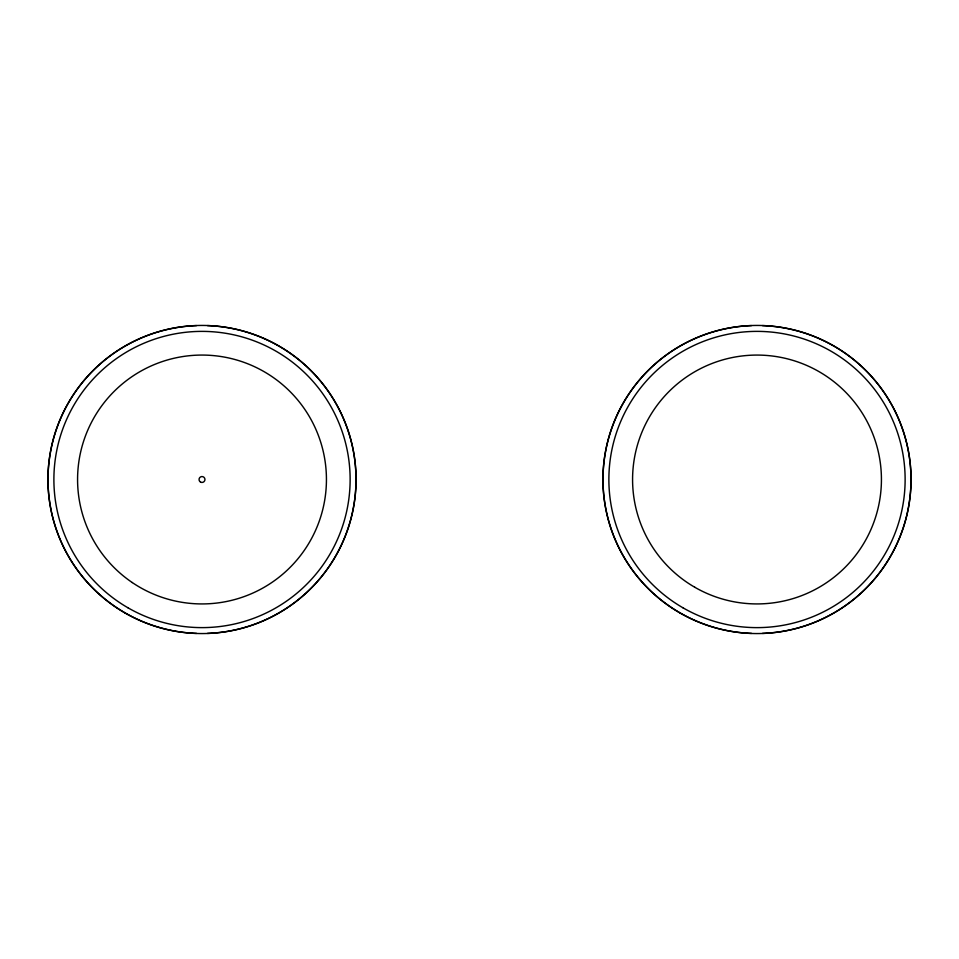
<?xml version="1.0" encoding="UTF-8"?>
<svg xmlns="http://www.w3.org/2000/svg" width="959" height="959" viewBox="0 0 959 959"><rect width="100%" height="100%" fill="white"/><g stroke="black" fill="none" stroke-linecap="round" stroke-linejoin="round"><path stroke-width="1.44" d="M207.504 325.604A153.991 153.991 0 0 1 355.993 479.5A153.991 153.991 0 0 1 207.504 633.396M196.511 633.396A153.991 153.991 0 0 1 48.01 479.5A153.991 153.991 0 0 1 196.511 325.604M762.489 325.604A153.991 153.991 0 0 1 910.99 479.5A153.991 153.991 0 0 1 762.489 633.396M751.496 633.396A153.991 153.991 0 0 1 603.007 479.5A153.991 153.991 0 0 1 751.496 325.604M124.982 612.921A154.051 154.051 0 0 0 356.065 479.5A154.051 154.051 0 0 0 124.982 346.079A154.051 154.051 0 0 0 124.982 612.921M132.258 582.545A124.43 124.43 0 0 0 326.12 488.371A124.43 124.43 0 0 0 147.638 367.573A124.43 124.43 0 0 0 132.258 582.545M127.943 607.778A148.13 148.13 0 0 0 350.131 479.5A148.13 148.13 0 0 0 127.943 351.222A148.13 148.13 0 0 0 127.943 607.778M200.527 482.065A2.961 2.961 0 0 0 204.962 479.5A2.961 2.961 0 0 0 200.527 476.935A2.961 2.961 0 0 0 200.527 482.065M679.967 612.921A154.051 154.051 0 0 0 911.05 479.5A154.051 154.051 0 0 0 679.967 346.079A154.051 154.051 0 0 0 679.967 612.921M694.784 587.256A124.43 124.43 0 0 0 881.429 479.5A124.43 124.43 0 0 0 694.784 371.744A124.43 124.43 0 0 0 694.784 587.256M682.928 607.778A148.13 148.13 0 0 0 905.128 479.5A148.13 148.13 0 0 0 682.928 351.222A148.13 148.13 0 0 0 682.928 607.778"/></g></svg>
